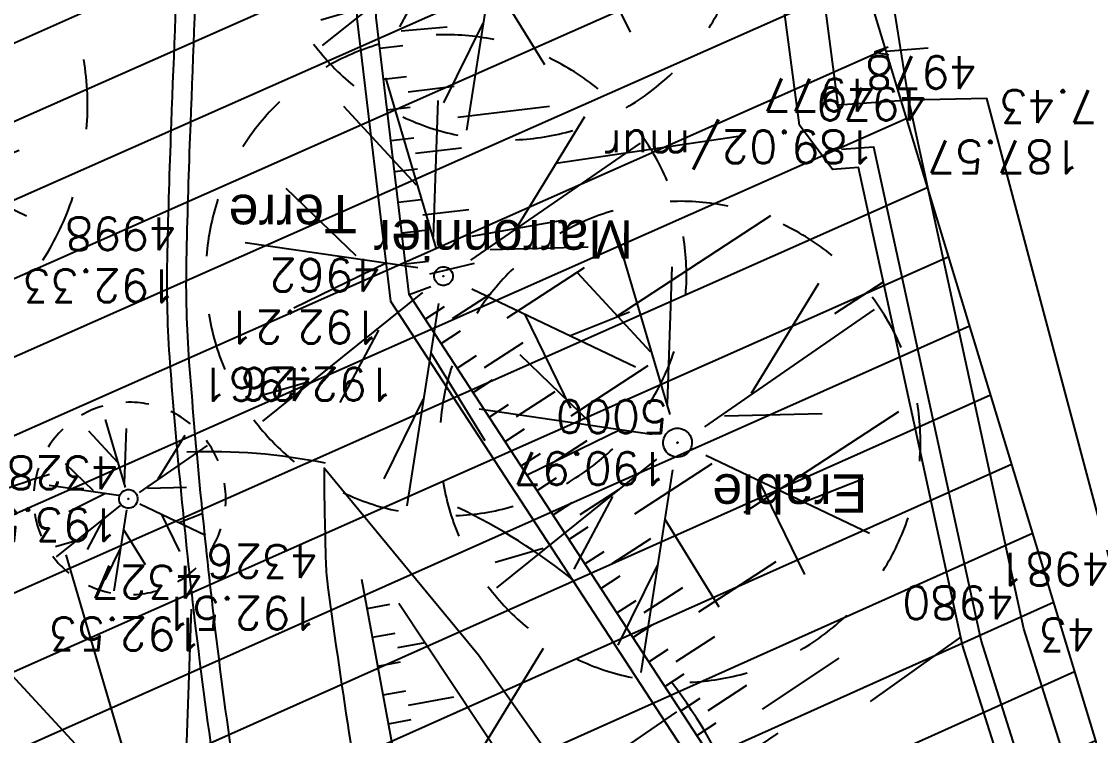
# Model space of a CAD drawing. Extents: x -594 to 29166, y -5797 to 14313.
# Drawn here: x 14527 to 15638, y 3205 to 3948 of the extents above; entities that cross this region are included whole.
import ezdxf
from ezdxf.enums import TextEntityAlignment as Align
from ezdxf.lldxf.tags import DXFTag

# ---------------------------------------------------------------- set-up
doc = ezdxf.new("R2010")
doc.units = 0
doc.linetypes.add('Style de ligne -15', pattern=[2.0832800000000002, 1.25, -0.41656, 0.1388600000000001, -0.2778600000000001])
doc.layers.get('0').update_dxf_attribs({"color": 252})
for name, color, linetype in [('A SITE', 252, 'Continuous'), ('DWG_280-140115-P - Général', 252, 'Continuous'), ('Fond topo - BAT_ANN', 252, 'Continuous'), ('Fond topo - CLO_MUR', 252, 'Continuous'), ('Fond topo - ESPACE_BOISE', 252, 'Continuous'), ('Fond topo - TAL', 252, 'Continuous'), ('Fond topo - TAL_HAC', 252, 'Continuous'), ('Fond topo - VEG', 252, 'Continuous'), ('Fond topo - VEG_TXT_ESSENCE', 252, 'Continuous'), ('Fond topo - VOI_TXT', 252, 'Continuous'), ('Fond topo - Z_500', 252, 'Continuous'), ('GAZ-GAZ N-1', 202, 'Continuous'), ('prlm-VRD', 252, 'Continuous'), ('SA - EBC', 252, 'Continuous'), ('SA - gazon', 252, 'Continuous')]:
    doc.layers.add(name, color=color, linetype=linetype)
for name, color, linetype, plot in [('Fond topo - N', 252, 'Continuous', False), ('Fond topo - NCACHE', 252, 'Continuous', False), ('Fond topo - ZCACHE', 252, 'Continuous', False)]:
    doc.layers.add(name, color=color, linetype=linetype, plot=plot)
doc.layers.add('Fond topo - P', color=252, linetype='Continuous', lineweight=50)
doc.layers.add('Fond topo - VOI', color=252, linetype='Continuous', lineweight=25)
doc.styles.add('2000_ARIAL', font='arial.ttf', dxfattribs={"height": 0.400000006})
doc.styles.add('SIMPLEX', font='simplex_.ttf', dxfattribs={"height": 1.25})
tags = doc.linetypes.add('L1', pattern=[1.0000000298023224, 0.6000000238418579, -0.4000000059604645]).pattern_tags.tags
tags[6:7] = [DXFTag(74, 4), DXFTag(75, 0), DXFTag(340, '0'), DXFTag(46, 0.0), DXFTag(50, 0.0), DXFTag(44, 0.0), DXFTag(45, 0.0)]
tags[4:5] = [DXFTag(74, 4), DXFTag(75, 0), DXFTag(340, '0'), DXFTag(46, 0.0), DXFTag(50, 0.0), DXFTag(44, 0.0), DXFTag(45, 0.0)]
tags = doc.linetypes.add('L16', pattern=[0.37500001490116125, 0.300000011920929, -0.07500000298023224]).pattern_tags.tags
tags[6:7] = [DXFTag(74, 4), DXFTag(75, 0), DXFTag(340, '0'), DXFTag(46, 0.0), DXFTag(50, 0.0), DXFTag(44, 0.0), DXFTag(45, 0.0)]
tags[4:5] = [DXFTag(74, 4), DXFTag(75, 0), DXFTag(340, '0'), DXFTag(46, 0.0), DXFTag(50, 0.0), DXFTag(44, 0.0), DXFTag(45, 0.0)]
tags = doc.linetypes.add('L8', pattern=[0.22500000894069674, 0.1500000059604645, -0.07500000298023224]).pattern_tags.tags
tags[6:7] = [DXFTag(74, 4), DXFTag(75, 0), DXFTag(340, '0'), DXFTag(46, 0.0), DXFTag(50, 0.0), DXFTag(44, 0.0), DXFTag(45, 0.0)]
tags[4:5] = [DXFTag(74, 4), DXFTag(75, 0), DXFTag(340, '0'), DXFTag(46, 0.0), DXFTag(50, 0.0), DXFTag(44, 0.0), DXFTag(45, 0.0)]
tags = doc.linetypes.add('STYLE_15', pattern=[0.8333119936287403, 0.5, -0.1666239947080612, 0.05554400011897087, -0.1111439988017082]).pattern_tags.tags
tags[10:11] = [DXFTag(74, 4), DXFTag(75, 0), DXFTag(340, '0'), DXFTag(46, 0.0), DXFTag(50, 0.0), DXFTag(44, 0.0), DXFTag(45, 0.0)]
tags[8:9] = [DXFTag(74, 4), DXFTag(75, 0), DXFTag(340, '0'), DXFTag(46, 0.0), DXFTag(50, 0.0), DXFTag(44, 0.0), DXFTag(45, 0.0)]
tags[6:7] = [DXFTag(74, 4), DXFTag(75, 0), DXFTag(340, '0'), DXFTag(46, 0.0), DXFTag(50, 0.0), DXFTag(44, 0.0), DXFTag(45, 0.0)]
tags[4:5] = [DXFTag(74, 4), DXFTag(75, 0), DXFTag(340, '0'), DXFTag(46, 0.0), DXFTag(50, 0.0), DXFTag(44, 0.0), DXFTag(45, 0.0)]

# ---------------------------------------------------------------- blocks, each defined once
blk = doc.blocks.new('A 90.ESC01')
at = {"ltscale": 2}
for p, q in [((1.338104, 0), (0, 0)), ((1.257547, 0.126415), (1.7, 0)), ((1.257547, -0.126415), (1.7, 0))]:
    blk.add_line(p, q, dxfattribs=at)
blk = doc.blocks.new('A 90.PTOPO')
at = {"layer": 'Fond topo - NCACHE', "style": 'SIMPLEX'}
blk.add_attdef('MAT', text='', height=0.34, dxfattribs=at).set_placement((0.09999999986030161, -0.09999999962747097), align=Align.TOP_LEFT)
at = {"layer": 'Fond topo - ZCACHE', "style": 'SIMPLEX'}
blk.add_attdef('ALT', (0.09999999986030161, 0.09999999962747097), '', height=0.34, dxfattribs=at)
blk = doc.blocks.new('A 90.VEG14')
at = {"ltscale": 2, "flags": 128}
for points in [[(0.5, 0, -1), (-0.5, 0, -1)], [(0.016, 0, -1), (-0.016, 0, -1)]]:
    blk.add_lwpolyline(points, format="xyb", close=True, dxfattribs=at)
blk = doc.blocks.new('A 90.VEG12')
at = {"ltscale": 2}
for p, q in [((0.01815258799999997, 0.057406781), (0.100441039, 0.47293725)), ((0.05749608, 0.253444298), (0.145517598, 0.414706841)), ((0.037902722, 0.15845596), (-0.06593155700000003, 0.344147082)), ((0.04981112299999996, 0.033821695), (0.391570728, 0.285894318)), ((-0.158788295, 0.086017079), (-0.245985314, 0.284587218)), ((0.143890955, 0.107467204), (0.230033352, 0.253971609)), ((0.2917471699999999, 0.208620217), (0.392372872, 0.233301274)), ((-0.05229389700000003, 0.02983962500000001), (-0.383643778, 0.204631851)), ((-0.25001839, 0.135126714), (-0.3755999820000001, 0.091127132)), ((0.122915307, -0.02992704099999999), (0.317230371, 0.05540147100000001)), ((0.057557527, -0.01766878999999999), (0.411943876, -0.08413611500000001)), ((-0.05265807700000003, -0.029192154), (-0.412380265, -0.256628677)), ((-0.09359106700000003, -0.049762263), (-0.2956446150000001, -0.04653133200000001)), ((0.184132294, -0.04763066399999999), (0.323120213, -0.192805613)), ((0.01825986499999999, -0.057372749), (0.107637982, -0.4128258760000001)), ((0.02259491799999996, -0.07955337300000001), (0.001649748999999978, -0.36183712)), ((-0.151821475, -0.09483882200000002), (-0.2999525240000001, -0.315936062)), ((0.05371548199999998, -0.188497704), (0.197263789, -0.356749422))]:
    blk.add_line(p, q, dxfattribs=at)
for start, end in [(90, 103.8461539085843), (62.30769199853572, 76.15384597947835), (117.6923078993823, 131.5384619204946), (34.61538499867542, 48.46153799321151), (145.3846149358338, 159.2307690506909), (6.923076979206323, 20.76923090842763), (173.0769230068974, 186.9230769931026), (339.2307689837768, 353.0769230207937), (200.7692310571047, 214.6153850641662), (311.5384620067885, 325.3846150013246), (228.4615380795054, 242.3076921006177), (283.8461540205217, 297.6923080014643), (256.1538460914157, 270)]:
    blk.add_arc((0, 0), 0.496982058, start, end, dxfattribs=at)
blk = doc.blocks.new('A$C380262B1')
at = {"layer": 'SA - EBC'}
h = blk.add_hatch(dxfattribs=at)
h.set_pattern_fill('_USER', color=256, scale=75, angle=-335.8284639255295, style=0, pattern_type=0)
h.set_pattern_definition([(24.17153607447054, (-355966725.0913794, -417896002.4038396), (-30.71023888770651, 68.42427367140989), [])])
h.paths.add_polyline_path([(9533.967289561406, -8391.022676602006), (7823.560263682157, -8197.032719478011), (7677.26634000428, -8624.200356937945), (6795.644808141515, -8561.406107898802), (5968.179506575689, -8295.55842038244), (5307.727831928059, -7899.99740216881, -0.3248648439675891), (5215.66356504336, -6186.960641667247, -0.2814891280233847), (6034.588919347152, -5793.906059488654), (6977.488194359466, -5966.359615046531, 0.1695292869953866), (8622.524935239926, -5863.042801246047, 0.3340686001642133), (8902.106720628217, -5382.998490706086, 0.09326601099187866), (8620.675744628534, -4484.154293872416, 0.153138720952933), (7983.041431754827, -3856.574170198292), (6774.001917056739, -3250.65084323287), (5737.27900213562, -2651.023222506046, -0.1642525569746835), (4858.435642998666, -1650.659172795713), (4817.150435736403, -1198.612694069743), (4848.756969021633, -647.3217743448913), (5422.659926814958, 1808.548009581864, 0.4390366150430304), (6435.564773995429, 2874.098786618561, -0.09336270403907257), (6508.739385334775, 3486.828686110675, 0.1042719612268155), (6540.439700800925, 3811.755312792957), (6460.564939025789, 4655.403570830822), (7373.38954936713, 4920.791836176068), (7554.008261486888, 4259.8578767851), (7298.873095074669, 4188.137014396489), (7509.021686343476, 3441.03382807225, -0.2009829630450486), (7456.712778378278, 3016.095944307745), (7105.68882166408, 2168.347155954689), (7082.51023539342, 1970.99042609334), (7207.488740049303, 1059.89730162546), (7767.198439734057, -779.9824859946966), (8823.304629139602, -984.4878826290369, 0.1214178809896852), (9894.772318005562, -3098.331943433732, 0.01018302281994621), (10254.53238859773, -3499.40192066133), (9617.819940159097, -3345.007801242173), (9300.242931814864, -4358.367580920458), (9996.567213023081, -4620.499769318849), (9784.691719617695, -7276.41688529402), (9646.94292745553, -8212.627615593374)])
at = {"layer": 'DWG_280-140115-P - Général', "linetype": 'STYLE_15', "ltscale": 10, "elevation": 1e-07, "flags": 128}
for points in [[(3021.57010990195, -8145.867266133428, -0.06895872050302425), (6235.28967932798, -3756.488723866642, -0.008807822459316559), (10257.93705312535, 602.650766633451, -0.04520462568320733), (14397.25473853759, 4625.921016000211)], [(3183.863145206124, -8029.472286626697, -0.06402224317722395), (6209.414131427184, -3981.190984882414, -0.008807822459316559), (10232.06150527112, 377.9485056176782, -0.04520462568320733), (14371.37919068336, 4401.218755077571)], [(3210.571503592655, -8360.037511121482, -0.06701638499415095), (6351.068271277472, -4105.283255595714, -0.008807822459459397), (10373.71564516798, 253.8562349975109, -0.04520462568242076), (14513.03333048709, 4277.126484271139)]]:
    blk.add_lwpolyline(points, format="xyb", dxfattribs=at)
at = {"layer": 'Fond topo - BAT_ANN', "ltscale": 2, "flags": 128}
for points in [[(7355.276801763102, 601.7497561872005), (7338.187616411597, 708.5874125361443), (7302.604595245793, 1044.367745611817), (7286.443743063137, 1383.412441052496), (7283.350201742724, 1490.362920612097)], [(7355.276801763102, 601.7497561872005), (7281.941560655832, 596.3548325933516), (7234.436190733686, 960.4176666587591)]]:
    blk.add_lwpolyline(points, dxfattribs=at)
at = {"layer": 'Fond topo - CLO_MUR', "ltscale": 2, "flags": 128}
for points in [[(8179.634325159714, -1224.668429698795), (7974.586934642866, -988.339670561254), (7843.366651562974, -804.9990330822766), (7598.466502083465, -338.1042920053005), (7475.026242481545, 52.12055137380958), (7355.27680166997, 601.749756000936), (7281.941560655832, 596.3548325933516)], [(8148.092080978677, -1258.505848608911), (7938.432367471978, -1016.861124802381), (7804.108437383547, -829.1840799152851), (7555.837510013953, -355.8630531653762), (7430.530667165294, 40.26251677423716), (7318.831074191257, 552.944313455373), (7285.316441161558, 550.478801690042)]]:
    blk.add_lwpolyline(points, dxfattribs=at)
at = {"layer": 'Fond topo - ESPACE_BOISE', "linetype": 'L1', "ltscale": 2, "flags": 128}
blk.add_lwpolyline([(9533.967289561406, -8391.022676602006), (7823.560263682157, -8197.032719478011), (7677.26634000428, -8624.200356937945), (6795.644808141515, -8561.406107898802), (5968.179506575689, -8295.55842038244), (5307.727831928059, -7899.99740216881, -0.3248648439675891), (5215.66356504336, -6186.960641667247, -0.2814891279475962), (6034.588919347152, -5793.906059488654), (6977.488194359466, -5966.359615046531, 0.1695292870025676), (8622.524935239926, -5863.042801246047, 0.3340686001642133), (8902.106720628217, -5382.998490706086, 0.09326601102169153), (8620.675744628534, -4484.154293872416, 0.153138720952933), (7983.041431754827, -3856.574170198292), (6774.001917056739, -3250.65084323287), (5737.27900213562, -2651.023222506046, -0.1642525569996709), (4858.435642998666, -1650.659172795713), (4817.150435736403, -1198.612694069743), (4848.756969021633, -647.3217743448913), (5422.659926814958, 1808.548009581864, 0.4390366150430304), (6435.564773995429, 2874.098786618561, -0.09336270405047195), (6508.739385334775, 3486.828686110675, 0.104271961321091), (6540.439700800925, 3811.755312792957), (6460.564939025789, 4655.403570830822), (7373.38954936713, 4920.791836176068), (7554.008261486888, 4259.8578767851), (7298.873095074669, 4188.137014396489), (7509.021686343476, 3441.03382807225, -0.2009829630843761), (7456.712778378278, 3016.095944307745), (7105.68882166408, 2168.347155954689), (7082.51023539342, 1970.99042609334), (7207.488740049303, 1059.89730162546), (7767.198439734057, -779.9824859946966), (8823.304629139602, -984.4878826290369, 0.121417881002313), (9894.772318005562, -3098.331943433732, 0.01018302282179253), (10254.53238859773, -3499.40192066133), (9617.819940159097, -3345.007801242173), (9300.242931814864, -4358.367580920458), (9996.567213023081, -4620.499769318849), (9784.691719617695, -7276.41688529402), (9646.94292745553, -8212.627615593374)], format="xyb", close=True, dxfattribs=at)
at = {"layer": 'Fond topo - TAL', "linetype": 'L8', "ltscale": 2, "flags": 128}
for points in [[(7843.576837424189, -2454.763318784535, 0.2025701717713174), (7818.711159052327, -2407.034266274422, -0.007879161599459306), (7640.990078588948, -2235.129312518984, -0.01612499363821745), (7557.98194357194, -2146.742506511509, -0.005612050926987784), (7218.769571790472, -1752.536460012197, -0.02310981944406066), (7140.930297179148, -1650.804320536554, -0.02656853736084773), (7029.457357199863, -1470.521908998489, -0.03868213141289542), (6968.934015370905, -1336.197910271585, -0.007175392863421301), (6918.436704436317, -1189.56454358995, -0.004924543901637316), (6850.185837876052, -974.6195048093796, -0.003633774980151405), (6765.756383864209, -692.0433912426233, -0.005756497948632509), (6715.744366496801, -512.4281177297235, -0.02086462232268653), (6661.297923419625, -267.020758241415, -0.01528835115206335), (6611.542783258483, 71.27801030874252, -0.00998661920293276), (6586.955556971952, 328.0047471635044, -0.02421681069612429), (6584.030494419858, 435.9778702259064, -0.004068535753421325), (6587.800737796351, 563.8447332195938, -0.00117186381131355), (6605.500722117722, 1006.575481779873, -0.001529534022618814), (6626.974113052711, 1479.64345049113, -0.006277708336209411), (6634.034058218822, 1595.284275058657, -0.0295487888980973), (6646.315631410107, 1687.354569882154, -0.007897956095757505), (6716.157549107447, 2019.119587913156, -0.009534636861174617), (6784.259685594589, 2294.602788612247, -0.02633710465156826), (6808.546934463084, 2369.371020235121)], [(6824.968495918438, 78.70972696691751), (7021.454949909821, -217.2260295599699), (7738.788907555863, -1134.489038214087), (7966.207383340225, -1385.030828416348), (8188.162421435118, -1610.515404865146, 0.171233238763422), (8361.171029834077, -1694.966671336442, -0.137285581872792), (8464.900098880753, -1737.338212691247), (8653.748317202553, -1977.532647550106), (8757.066611899063, -2047.598836384714)]]:
    blk.add_lwpolyline(points, format="xyb", dxfattribs=at)
blk.add_lwpolyline([(8044.798758486286, -1169.972536712885), (7922.712990269065, -1029.26175724715), (7787.039648601785, -839.6993177011609), (7537.303165672347, -363.5842533782125), (7411.184764839709, 35.10684929788113), (7302.985105710104, 531.7245557904243), (7275.828537298366, 529.7267768532038), (7241.671736957505, 575.6310349330306), (7194.35051032342, 931.4365729689598)], dxfattribs=at)
at = {"layer": 'Fond topo - TAL', "ltscale": 2, "flags": 128}
blk.add_lwpolyline([(8054.396082134917, -1192.069632653147), (7863.153113937005, -1027.313811890781), (7168.004351155832, -109.7519069910049), (6835.614474629983, 399.5711097493768), (6801.298017101362, 687.5617256388068), (6803.470762539655, 893.0080918595195)], dxfattribs=at)
blk.add_lwpolyline([(8696.70307035558, -2579.708044789732, -0.3425138750578529), (8150.471424357966, -2505.880220793188), (7835.208676150069, -2174.599758349359), (7410.980857489631, -1660.51135584712), (7219.618447357789, -1387.792038172483), (7090.576260630041, -1130.376935936511), (6971.801466261968, -757.5860807672143), (6852.857841458172, -256.5357037819922), (6786.252327915281, 103.1283412128687)], format="xyb", dxfattribs=at)
at = {"layer": 'Fond topo - TAL_HAC', "ltscale": 2}
for p, q in [((6827.102692006156, 673.6299285665154), (6874.924035882577, 677.7674492448568)), ((6805.110956868157, 655.562768317759), (6828.942365804687, 658.4024772047997)), ((6808.923896541819, 623.5638108104467), (6832.755305524915, 626.4035197906196)), ((6834.661775408313, 610.404041223228), (6882.324593281373, 616.083459276706)), ((6812.736836215481, 591.5648535825312), (6836.568245152012, 594.4045623764396)), ((6886.137533048168, 584.0845018625259), (6981.463168887421, 595.4433377832174)), ((6816.549775982276, 559.5658961683512), (6840.381184965372, 562.4056053347886)), ((6988.283773185685, 536.1988326534629), (7178.203902347013, 564.3829509615898)), ((6842.287654755637, 546.4061264880002), (6889.95047272183, 552.0855445414782)), ((6820.362715702504, 527.5669388473034), (6844.1941246856, 530.4066479206085)), ((6824.175655422732, 495.5679816193879), (6848.007064359263, 498.4076905064285)), ((6849.913534289226, 482.4082118459046), (6897.576352115721, 488.0876297131181)), ((7051.092624058947, 376.7895718105137), (7211.881683534011, 481.7223039455712)), ((6900.58823605068, 460.140672698617), (6995.104377483949, 476.9543277099729)), ((6827.988595142961, 463.5690242983401), (6851.820004126057, 466.408733278513)), ((6831.801534863189, 431.57006688416), (6855.632943799719, 434.4097757712007)), ((6856.902735307813, 421.0872186347842), (6903.600119799376, 432.1937153115869)), ((6937.459106510505, 375.2555072307587), (7017.853636294603, 427.7218732051551)), ((7278.359658876434, 379.8577008768916), (7328.888323390856, 412.8332703374326)), ((6835.614474629983, 399.5711097493768), (6858.172526676208, 407.764661218971)), ((6880.642347829416, 374.4884749874473), (6920.83961260505, 400.7216580212116)), ((6852.233968349174, 374.104958679527), (6872.332600830123, 387.2215501964092)), ((6868.853462254629, 348.6388079822063), (6888.952094735578, 361.7553994990885)), ((6913.881335454062, 323.5561732202768), (6954.078600322828, 349.7893560677767)), ((6885.472956066951, 323.1726572848856), (6905.5715885479, 336.2892488017678)), ((7003.937081852928, 273.3909040689468), (7084.331611683592, 325.8572701364756)), ((6902.092449832708, 297.7065062150359), (6922.191082360223, 310.8230979181826)), ((6947.120323078707, 272.6238714531064), (6987.317588133737, 298.857054580003)), ((6918.711943784729, 272.2403556108475), (6938.810576219112, 285.3569470345974)), ((7184.048574604094, 173.0603652074933), (7344.837634172291, 277.9930976219475)), ((6935.331437550485, 246.77420463413), (6955.430070031434, 259.8907962441444)), ((6980.359310703352, 221.6915699653327), (7020.556575572118, 247.9247530922294)), ((6951.950931409374, 221.308053843677), (6972.049563843757, 234.4246454536915)), ((7070.415057148784, 171.526300534606), (7150.809587026015, 223.9926667883992)), ((6968.570425314829, 195.8419030532241), (6988.669057749212, 208.9584945701063)), ((7013.598298514262, 170.7592683844268), (7053.795563336462, 196.9924515113235)), ((6985.189919034019, 170.3757520765066), (7005.288551561534, 183.4923438727856)), ((7001.809412892908, 144.9096012860537), (7021.908045327291, 158.0261928029358)), ((7046.837286185473, 119.8269668035209), (7087.034551054239, 146.060149744153)), ((7018.428906798363, 119.4434504956007), (7038.527539232746, 132.5600421056151)), ((7136.893032537773, 69.66169737279415), (7217.287562275305, 122.1280636265874)), ((7035.048400564119, 93.97729979828), (7055.147033045068, 107.0938913151622)), ((7080.076273716986, 68.89466475695372), (7120.273538725451, 95.1278479769826)), ((7051.667894423008, 68.51114891469479), (7071.766526857391, 81.62774024531245)), ((6791.802787361667, 73.1563376262784), (6815.401543071494, 77.5265472009778)), ((7068.287388188764, 43.04499793797731), (7088.386020669714, 56.16158973425627)), ((6797.353246854618, 43.1843338534236), (6820.952002471313, 47.554543428123)), ((6823.727232264355, 32.56854144856334), (6852.113652275875, 37.82536955550313)), ((7113.31526148133, 17.96236354857683), (7153.512526256964, 44.19554658234119)), ((7315.2993820142, -23.58821649104357), (7409.407351491973, 43.26486866921186)), ((7084.906882094219, 17.57884733378887), (7105.005514482036, 30.6954387575388)), ((6802.903706254438, 13.21233008056879), (6826.502461871132, 17.58253956213593)), ((7203.01985736005, -31.67833797633648), (7282.9512945842, 21.49087619036436)), ((7101.52637581341, -7.8873036429286), (7121.625008294359, 5.229287967085838)), ((7146.554249152541, -32.96993831172585), (7186.751513881609, -6.736755184829235)), ((6808.454165747389, -16.75967369228601), (6832.052921364084, -12.38946430385113)), ((6834.828151157126, -27.37546591088176), (6882.025662483647, -18.63504676148295)), ((7118.145869672298, -33.35345461964607), (7138.244502199814, -20.23686282336712)), ((6814.004625240341, -46.73167746514082), (6837.603380763903, -42.36146807670593)), ((7134.765363624319, -58.81960522383451), (7154.863996012136, -45.70301380008459)), ((7179.557100357488, -83.55390820652246), (7219.288200605661, -56.61992086097598))]:
    blk.add_line(p, q, dxfattribs=at)
at = {"layer": 'Fond topo - VOI', "linetype": 'L16', "ltscale": 2, "flags": 128}
for points in [[(5392.407969431952, 1111.904269549996, 0.01722442130375293), (5396.107164770365, 882.525622472167, 0.04305158241120926), (5408.627218520269, 791.4557883515954, 0.001177569187763674), (5484.062571497634, 461.9041703641415, 0.002427729493112618), (5521.804238390177, 302.3227220401168, 0.001967020956825959), (5636.875169211999, -165.8167663961649, 0.009053493585175633), (5664.113873941824, -266.960016451776, 0.02150890483590385), (5693.746245000511, -355.1410974003375, 0.003755857879048691), (5888.642630679533, -850.696587562561, 0.006031040761159129), (6008.609275799245, -1139.030693657696, 0.008024603406108846), (6104.830426676199, -1353.119766991585, 0.04845863152505209), (6216.053937375546, -1540.669515356421, 0.03430654925623074), (6414.407409727573, -1775.824036449194, 0.02760387630777388), (6638.150424184278, -1982.723907381296, 0.04574181495738096), (6790.166542027146, -2086.655191704631, 0.003041655411540011), (6905.363101279363, -2149.915267992765, 0.0008412879643141841), (7323.613393446431, -2375.387286581099, 0.002454288050361413), (7422.52728305757, -2427.871722541749, 0.001190149676915431), (7627.286710543558, -2534.613265283406, 0.2729859319538775), (7818.640415603295, -2537.865278497338, 0.5229621065076793), (7831.962817022577, -2392.043141648173, -0.00786055030879591), (7655.119823943824, -2220.974797196686, -0.01612499385767952), (7572.994566615671, -2133.528076577932, -0.005612051181520921), (7234.075024491176, -1739.662334322929, -0.02310981858493283), (7157.358596613631, -1639.397700689733, -0.02656853706870258), (7047.00267999433, -1460.921823047101, -0.03868213082134395), (6987.748695677146, -1329.415004514158, -0.007175393436975411), (6937.438285909593, -1183.32435907796, -0.004924544095459816), (6869.306644191965, -968.754799850285, -0.003633774744343019), (6784.960411116481, -686.4572174847126, -0.005756498423518589), (6735.071917390451, -507.2855721227825, -0.02086462172059421), (6680.986850569025, -263.5070498101413, -0.01528835093536459), (6631.409636558965, 73.58195064589381, -0.009986619233383176), (6606.898569175974, 329.5134760439396, -0.02421681082814337), (6604.025940550491, 435.5511002242565, -0.004068535890819898), (6607.786591118202, 563.0926269106567, -0.001171863945288602), (6625.482830638066, 1005.729702953249, -0.00152953393264567), (6646.950672985986, 1478.675435110927, -0.006277708744472327), (6653.980015730485, 1593.814995978028, -0.02954878833963652), (6665.949301002547, 1683.544186316431, -0.007897955815137008), (6735.661067813635, 2014.690958615392, -0.009534637172886556), (6803.580167004839, 2289.433746226132, -0.03049426633253396), (6831.640211259946, 2373.435025289655, -0.01959706265007154), (6864.077265607193, 2445.57635160163, -0.007385007286054106), (6960.320823127404, 2632.030238676816, -0.00703834365838784), (7075.096242548898, 2839.478127937764, -0.02475780953821647), (7111.427237140015, 2896.292627044022, -0.03116737178628414), (7157.645668694749, 2953.358696680516, 0.01624541013141497), (7249.477941682562, 3060.073339007795, 0.01140558707328078), (7334.763849945739, 3171.03962264955, 0.007490832612850338), (7458.135183434933, 3344.7704016231, 0.04894958720658051), (7477.731918497011, 3380.245566368103, 0.0172000170103988), (7519.617923954502, 3487.450566142797)], [(7936.645156191662, -1313.032311946154), (7761.014300351962, -1111.197102814913), (7054.519263608381, -183.4318746812642), (6907.6444120612, 24.50983170419931), (6746.993178455159, 219.0516931936145, 0.006613177661415453), (6748.904555244371, 120.7186687737703, 0.0253330758707247), (6751.042485469952, 95.11782731860876, 0.0108239182364817), (6801.447530696169, -226.1633293703198, 0.0154671533395052), (6848.49398159422, -448.8586576655507, 0.008576348943051731), (6920.1050396543, -722.136964276433, 0.01028033573557607), (6988.401798764244, -947.7115264162421, 0.01106412546931602), (7046.055589104071, -1112.433058861643, 0.01276571990151378), (7102.771272743121, -1252.661290578544, 0.02852594718343021), (7182.738727657124, -1411.302015185356, 0.02727313298894189), (7284.326502075419, -1566.875136364251, 0.02090956724912697), (7382.930281711742, -1690.109775215387, -0.007088603211397751), (7683.603588538244, -2045.307161472738, -0.01193470594219347), (7849.056737823412, -2256.560554355383, -0.00729741006515078), (8106.142006115988, -2612.177466321737), (8410.685556428507, -3177.637089602649), (8498.25493232347, -3353.784748818725), (8695.358807547018, -3823.624645918608), (8673.967560986057, -4325.454038009048)]]:
    blk.add_lwpolyline(points, format="xyb", dxfattribs=at)
blk.add_lwpolyline([(6783.471880899742, 893.2195947505534), (6781.285456055775, 686.479757912457), (6816.308562457561, 392.5588028505445), (7151.638988312334, -121.2700352072716), (7848.492322862148, -1041.081890836358), (8041.342235775664, -1207.222094759345)], dxfattribs=at)
at = {"layer": 'Fond topo - VOI', "linetype": 'L8', "ltscale": 2, "flags": 128}
blk.add_lwpolyline([(8241.600899538025, -1174.822141043842), (8268.107875902206, -1152.851050905883), (8199.535020301118, -1070.121470838785), (7936.320384824648, -752.5667192414403), (7729.302531806752, -389.0187353827059), (7574.213410867378, 87.03310303390026), (7436.46509652026, 603.444691747427), (7355.276801763102, 601.749756000936)], dxfattribs=at)
at = {"layer": 'SA - gazon'}
blk.add_lwpolyline([(7598.466502083465, -338.1042920053005), (7475.026242481545, 52.12055137380958), (7355.276802089065, 601.7497543245554), (7338.187616411597, 708.5874125361443), (7308.756795991212, 986.3123035058379), (7299.748120876029, 1104.294813796878), (7283.350201742724, 1490.362921915948), (7299.597132531926, 1809.34246275574), (7329.151906305924, 2118.955877237022), (8039.461389603093, 2173.890992067754), (8107.145629031584, 1296.537103131413), (8115.751104848459, 1181.248857174069), (7766.684923646972, 1155.676835775375), (7802.597375353798, 656.9682076573372), (8152.960371645167, 681.7013559862971), (8159.079664573073, 599.5476962998509), (8154.588381620124, 599.2131588980556), (8158.815321838483, 544.5589415729046), (8163.151496183127, 544.8819255456328)], dxfattribs=at)
at = {"layer": 'Fond topo - BAT_ANN', "ltscale": 2, "xscale": 33, "yscale": 33, "zscale": 100, "rotation": 184.7902406202622}
blk.add_blockref('A 90.ESC01', (7375.584382470697, 656.1453140340745), dxfattribs=at)
at = {"layer": 'Fond topo - P', "ltscale": 2}
ref = blk.add_blockref('A 90.PTOPO', (7436.46509652026, 603.444691747427), dxfattribs=dict(at, xscale=100, yscale=100, zscale=100, rotation=179.9607580165254))
ref.add_attrib('MAT', '4978', dxfattribs={"layer": 'Fond topo - N', "color": 0, "ltscale": 2, "height": 34, "rotation": 179.9607579854925, "style": 'SIMPLEX'}).set_placement((7426.471947925165, 613.4515385143459), align=Align.TOP_LEFT)
ref.add_attrib('ALT', '187.43', (7610.215718485415, 612.0796820148826), dxfattribs={"layer": 'Fond topo - Z_500', "color": 0, "ltscale": 2, "height": 34, "rotation": 179.9607579854925, "style": 'SIMPLEX'})
ref = blk.add_blockref('A 90.PTOPO', (7330.538128409535, 579.9536233767867), dxfattribs=dict(at, xscale=100, yscale=100, zscale=100, rotation=179.9607580165254))
ref.add_attrib('MAT', '4977', dxfattribs={"layer": 'Fond topo - N', "color": 0, "ltscale": 2, "height": 34, "rotation": 179.9607579854925, "style": 'SIMPLEX'}).set_placement((7320.544979861006, 589.9604700505733), align=Align.TOP_LEFT)
ref.add_attrib('ALT', '189.02/mur', (7320.531281689182, 569.960474781692), dxfattribs={"layer": 'Fond topo - Z_500', "color": 0, "ltscale": 2, "height": 34, "rotation": 179.9607579854925, "style": 'SIMPLEX'})
ref = blk.add_blockref('A 90.PTOPO', (7384.726289380342, 570.6022463738918), dxfattribs=dict(at, xscale=100, yscale=100, zscale=100, rotation=179.9607580165254))
ref.add_attrib('MAT', '4979', dxfattribs={"layer": 'Fond topo - N', "color": 0, "ltscale": 2, "height": 34, "rotation": 179.9607579854925, "style": 'SIMPLEX'}).set_placement((7374.733140738681, 580.6090930476785), align=Align.TOP_LEFT)
ref.add_attrib('ALT', '187.57', (7534.850168367848, 559.6273332834244), dxfattribs={"layer": 'Fond topo - Z_500', "color": 0, "ltscale": 2, "height": 34, "rotation": 179.9607579854925, "style": 'SIMPLEX'})
ref = blk.add_blockref('A 90.PTOPO', (6604.025940550491, 435.5511002242565), dxfattribs=dict(at, xscale=100, yscale=100, zscale=100, rotation=179.9607580165254))
ref.add_attrib('MAT', '4998', dxfattribs={"layer": 'Fond topo - N', "color": 0, "ltscale": 2, "height": 34, "rotation": 179.9607579854925, "style": 'SIMPLEX'}).set_placement((6594.032791955397, 445.5579468980432), align=Align.TOP_LEFT)
ref.add_attrib('ALT', '192.33', (6594.019093876705, 425.5579516291618), dxfattribs={"layer": 'Fond topo - Z_500', "color": 0, "ltscale": 2, "height": 34, "rotation": 179.9607579854925, "style": 'SIMPLEX'})
ref = blk.add_blockref('A 90.PTOPO', (6816.308562457561, 392.5588028505445), dxfattribs=dict(at, xscale=100, yscale=100, zscale=100, rotation=179.9607580165254))
ref.add_attrib('MAT', '4962', dxfattribs={"layer": 'Fond topo - N', "color": 0, "ltscale": 2, "height": 34, "rotation": 179.9607579854925, "style": 'SIMPLEX'}).set_placement((6806.315413815901, 402.5656493380666), align=Align.TOP_LEFT)
ref.add_attrib('ALT', '192.21', (6806.301715737209, 382.5656541623175), dxfattribs={"layer": 'Fond topo - Z_500', "color": 0, "ltscale": 2, "height": 34, "rotation": 179.9607579854925, "style": 'SIMPLEX'})
ref = blk.add_blockref('A 90.PTOPO', (6745.029741385952, 279.1450206190348), dxfattribs=dict(at, xscale=100, yscale=100, zscale=100, rotation=179.9607580165254))
ref.add_attrib('MAT', '4961', dxfattribs={"layer": 'Fond topo - N', "color": 0, "ltscale": 2, "height": 34, "rotation": 179.9607579854925, "style": 'SIMPLEX'}).set_placement((6735.036592697725, 289.1518671065569), align=Align.TOP_LEFT)
ref.add_attrib('ALT', '192.26', (6820.680271834135, 323.266408033669), dxfattribs={"layer": 'Fond topo - Z_500', "color": 0, "ltscale": 2, "height": 34, "rotation": 179.9607579854925, "style": 'SIMPLEX'})
ref = blk.add_blockref('A 90.PTOPO', (7114.696957636625, 245.5479604192078), dxfattribs=dict(at, xscale=100, yscale=100, zscale=100, rotation=179.9607580165254))
ref.add_attrib('MAT', '5000', dxfattribs={"layer": 'Fond topo - N', "color": 0, "ltscale": 2, "height": 34, "rotation": 179.9607579854925, "style": 'SIMPLEX'}).set_placement((7104.703809088096, 255.5548070929945), align=Align.TOP_LEFT)
ref.add_attrib('ALT', '190.97', (7104.690110916272, 235.5548119172454), dxfattribs={"layer": 'Fond topo - Z_500', "color": 0, "ltscale": 2, "height": 34, "rotation": 179.9607579854925, "style": 'SIMPLEX'})
ref = blk.add_blockref('A 90.PTOPO', (6543.735020840541, 187.1875531971455), dxfattribs=dict(at, xscale=100, yscale=100, zscale=100, rotation=179.9607580165254))
ref.add_attrib('MAT', '4328', dxfattribs={"layer": 'Fond topo - N', "color": 0, "ltscale": 2, "height": 34, "rotation": 179.9607579854925, "style": 'SIMPLEX'}).set_placement((6533.741872292012, 197.1943999640644), align=Align.TOP_LEFT)
ref.add_attrib('ALT', '193.54', (6533.728174166754, 177.194404695183), dxfattribs={"layer": 'Fond topo - Z_500', "color": 0, "ltscale": 2, "height": 34, "rotation": 179.9607579854925, "style": 'SIMPLEX'})
ref = blk.add_blockref('A 90.PTOPO', (6751.042485469952, 95.11782731860876), dxfattribs=dict(at, xscale=100, yscale=100, zscale=100, rotation=179.9607580165254))
ref.add_attrib('MAT', '4326', dxfattribs={"layer": 'Fond topo - N', "color": 0, "ltscale": 2, "height": 34, "rotation": 179.9607579854925, "style": 'SIMPLEX'}).set_placement((6741.049336874858, 105.1246739923954), align=Align.TOP_LEFT)
ref.add_attrib('ALT', '192.51', (6741.035638796166, 85.12467872351408), dxfattribs={"layer": 'Fond topo - Z_500', "color": 0, "ltscale": 2, "height": 34, "rotation": 179.9607579854925, "style": 'SIMPLEX'})
ref = blk.add_blockref('A 90.PTOPO', (7574.213410867378, 87.03310303390026), dxfattribs=dict(at, xscale=100, yscale=100, zscale=100, rotation=179.9607580165254))
ref.add_attrib('MAT', '4981', dxfattribs={"layer": 'Fond topo - N', "color": 0, "ltscale": 2, "height": 34, "rotation": 179.9607579854925, "style": 'SIMPLEX'}).set_placement((7564.220262179151, 97.03994952142239), align=Align.TOP_LEFT)
ref.add_attrib('ALT', '187.35', (7739.053574809805, 125.4759323783219), dxfattribs={"layer": 'Fond topo - Z_500', "color": 0, "ltscale": 2, "height": 34, "rotation": 179.9607579854925, "style": 'SIMPLEX'})
ref = blk.add_blockref('A 90.PTOPO', (6631.409636558965, 73.58195064589381), dxfattribs=dict(at, xscale=100, yscale=100, zscale=100, rotation=179.9607580165254))
ref.add_attrib('MAT', '4327', dxfattribs={"layer": 'Fond topo - N', "color": 0, "ltscale": 2, "height": 34, "rotation": 179.9607579854925, "style": 'SIMPLEX'}).set_placement((6621.416487870738, 83.58879704028368), align=Align.TOP_LEFT)
ref.add_attrib('ALT', '192.53', (6621.402789792046, 63.58880195766687), dxfattribs={"layer": 'Fond topo - Z_500', "color": 0, "ltscale": 2, "height": 34, "rotation": 179.9607579854925, "style": 'SIMPLEX'})
ref = blk.add_blockref('A 90.PTOPO', (7475.026242481545, 52.12055137380958), dxfattribs=dict(at, xscale=100, yscale=100, zscale=100, rotation=179.9607580165254))
ref.add_attrib('MAT', '4980', dxfattribs={"layer": 'Fond topo - N', "color": 0, "ltscale": 2, "height": 34, "rotation": 179.9607579854925, "style": 'SIMPLEX'}).set_placement((7465.03309388645, 62.12739804759622), align=Align.TOP_LEFT)
ref.add_attrib('ALT', '187.43', (7651.179645722732, 62.70115161314607), dxfattribs={"layer": 'Fond topo - Z_500', "color": 0, "ltscale": 2, "height": 34, "rotation": 179.9607579854925, "style": 'SIMPLEX'})
at = {"layer": 'Fond topo - VEG', "ltscale": 2, "zscale": 100}
for name, p, xscale, yscale, rotation in [('A 90.VEG12', (6936.065782234073, 810.2990954183042), 503.1999999999999, 503.1999999999999, 182.3278434684567), ('A 90.VEG12', (6200.953891361132, 595.5889400094748), 603.8399999999998, 603.8399999999998, 182.3278434684567), ('A 90.VEG12', (6873.948678886518, 419.572436530143), 503.1999999999999, 503.1999999999999, 182.3278434684567), ('A 90.VEG12', (7117.361422860995, 246.400189306587), 503.1999999999999, 503.1999999999999, 182.3278434684567), ('A 90.VEG14', (6871.284213522449, 418.7202074564993), 19.38, 19.38, 197.7368755850334), ('A 90.VEG12', (6544.800806976855, 187.5284448266029), 201.2799999999999, 201.2799999999999, 182.3278434684567), ('A 90.VEG12', (6628.795249946415, -364.0289305709302), 1207.68, 1207.68, 182.3278434684567), ('A 90.VEG14', (7114.696957636625, 245.5479604192078), 29.99999999999999, 29.99999999999999, 197.7368755850334), ('A 90.VEG14', (6543.439680384472, 187.0930885896087), 19.38, 19.38, 197.7368755850334)]:
    blk.add_blockref(name, p, dxfattribs=dict(at, xscale=xscale, yscale=yscale, rotation=rotation))
at = {"layer": 'Fond topo - VEG_TXT_ESSENCE', "style": '2000_ARIAL'}
for s, p in [('Marronnier', (7068.43532868661, 476.8568293191493)), ('Erable', (7312.341633951291, 212.6028062775731))]:
    blk.add_text(s, height=40, rotation=179.9607579921626, dxfattribs=at).set_placement(p)
at = {"layer": 'Fond topo - VOI_TXT', "style": '2000_ARIAL'}
blk.add_text('Terre', height=40, rotation=179.9607579921626, dxfattribs=at).set_placement((6781.163093773648, 503.2084720209241))

msp = doc.modelspace()

# ---------------------------------------------------------------- linework, layer by layer
at = {"layer": 'A SITE', "linetype": 'Style de ligne -15', "lineweight": 50, "ltscale": 25.4}
msp.add_open_spline([(4176.460323989, 5442.268083721201), (4369.671814654253, 5480.305082514233), (4562.883305319505, 5518.342081307264), (4903.035870079556, 5519.770962749722), (5243.188434839607, 5521.199844192178), (5979.862232432676, 5524.644192387673), (6716.536030025745, 5528.088540583168), (7278.196035443951, 5527.680984529125), (7839.856040862154, 5527.273428475082), (8021.33605249903, 5527.04436151977), (8202.816064135908, 5526.815294564457), (8808.175518535207, 5525.355672830381), (9413.534972934507, 5523.896051096305), (10716.35055125782, 5525.292875773189), (12019.16612958114, 5526.689700450073), (12242.59736941556, 5526.219074095052), (12466.02860924998, 5525.748447740031), (12816.58825669966, 5520.962446153984), (13167.14790414932, 5516.176444567938), (13202.67334411069, 5616.323253230989), (13238.19878407206, 5716.470061894041), (13267.88797985007, 5802.201202280354), (13297.57717562809, 5887.932342666667), (13327.26637146807, 5973.663483182873), (13356.95556730804, 6059.39462369908), (13408.40586833479, 6207.963585019167), (13459.85616936153, 6356.532546339254), (13477.00626972637, 6406.055533505653), (13494.1563700912, 6455.578520672052), (13528.56424594086, 6560.211756405557), (13562.97212179051, 6664.844992139062), (13573.34426940263, 6696.386357049848), (13583.71641701474, 6727.927721960633), (13599.14459516289, 6774.844311820367), (13614.57277331104, 6821.7609016801), (13678.89845151418, 7117.445058481407), (13743.22412971732, 7413.129215282714), (13957.44417426001, 7453.649993311512), (14171.6642188027, 7494.17077134031), (14164.33110006091, 7534.454284825461), (14156.99798131911, 7574.737798310613), (14190.69856097776, 7584.1885789299), (14224.3991406364, 7593.639359549188), (14227.54598275065, 7586.876309721521), (14230.6928248649, 7580.113259893854), (14293.31613396937, 7599.075882379029), (14355.93944307384, 7618.038504864206), (14360.33627129155, 7603.518153668139), (14364.73309950925, 7588.997802472074), (14537.19463817218, 7591.452871283189), (14709.72105367121, 7640.318572682433), (14664.80085229129, 7789.364483691123), (14619.88065091136, 7938.410394699813), (15047.10136485209, 8062.384212492531), (15474.32207879282, 8186.35803028525), (15686.72011032906, 8247.99634733282), (15899.1181418653, 8309.634664380394), (15904.18095425764, 8311.16615035549), (15909.24376664999, 8312.697636330588), (15908.24632720474, 8315.994988719141), (15907.24888775948, 8319.292341107695), (17672.66370066847, 8849.18489157519), (19438.07851357746, 9379.077442042686), (19648.94625719312, 9442.84166650947), (19859.81400080878, 9506.605890976254), (20255.34999765514, 9309.740046358256), (20650.88599450151, 9112.87420174026), (20960.83037043088, 8222.925854629979), (21270.77474636025, 7332.977507519699), (21180.20482578994, 7304.155253916865), (21089.63490521962, 7275.333000314032), (21163.08192130905, 7017.583632131451), (21236.52893739848, 6759.834263948869), (21251.59096196499, 6763.900398713808), (21266.65298653151, 6767.966533478745), (21275.66331628615, 6734.589920389879), (21284.67364604079, 6701.213307301014), (21269.90174220742, 6697.225493309333), (21255.12983837404, 6693.237679317652), (21270.02909754186, 6638.046934804524), (21284.92835670968, 6582.856190291396), (21291.18791271421, 6584.546016145794), (21297.44746871873, 6586.235842000193), (21305.99505503359, 6495.045994312171), (21402.88127022713, 6506.77370062368), (21487.34614140726, 6527.117243858374), (21571.8110125874, 6547.460787093069), (21569.54090915693, 6559.077459708715), (21567.27080572647, 6570.694132324361), (21604.9826147757, 6578.638180696444), (21642.69442382495, 6586.582229068526), (21649.99092684802, 6549.24424479024), (21657.28742987109, 6511.906260511954), (21652.49321263043, 6510.896351562153), (21647.69899538977, 6509.88644261235), (21807.59759874861, 5746.171790918018), (21967.49620210746, 4982.457139223686), (21977.29087856582, 4938.619647976331), (21987.08555502418, 4894.782156728977), (22015.77968985148, 4743.897667099305), (22044.47382467878, 4593.013177469635), (22063.49845796792, 4473.15386370534), (22082.52309125707, 4353.294549941044), (22101.17758034708, 4237.725041504161), (22119.8320694371, 4122.155533067276), (22124.34521501322, 4087.383801149612), (22128.85836058934, 4052.612069231947), (22138.67043277023, 3933.294823616047), (22148.48250495112, 3813.977578000148), (22152.89930715496, 3687.239417307076), (22157.31610935879, 3560.501256614004), (22156.076484195, 3368.858372212821), (22154.83685903121, 3177.215487811639), (22152.19921093334, 3078.786779554529), (22149.56156283546, 2980.358071297419), (22145.45597761818, 2863.604543402881), (22141.35039240089, 2746.851015508344), (22132.84957172425, 2586.184714510545), (22124.3487510476, 2425.518413512747), (22087.73229281092, 1950.645502867765), (22051.11583457425, 1475.772592222784), (21993.93267188069, 847.2728484507301), (21936.74950918714, 218.7731046786765), (21915.72911809816, 183.1543716948916), (21894.70872700917, 147.5356387111067), (21213.22959377029, 141.5663173796755), (20531.75046053142, 135.5969960482442), (20529.70391122794, 160.0584829811443), (20527.65736192447, 184.5199699140445), (20322.85211202239, 176.690893984845), (20118.04686212031, 168.8618180556456), (19882.16605612223, 159.8448189737624), (19646.28525012414, 150.8278198918793), (19256.88795437214, 145.1817412266304), (18867.49065862014, 139.5356625613815), (18773.40076004949, -158.0539794890239), (18679.31086147885, -455.6436215394293), (18604.52972435834, -1398.2892427307), (18529.74858723784, -2340.934863921971), (18635.05281645298, -2777.584667182492), (18740.3570456681, -3214.234470443014), (18588.75649128179, -3295.852804806581), (18437.15593689547, -3377.471139170148), (18384.51067286626, -3407.386502780186), (18331.86540883705, -3437.301866390224), (18280.61346701965, -3484.555506740129), (18229.36152520225, -3531.809147090034), (18125.26721579346, -3688.348619902795), (18021.17290638468, -3844.888092715555), (17973.14358509049, -3961.195121001385), (17925.1142637963, -4077.502149287216), (17903.6595444782, -4188.267269896076), (17882.2048251601, -4299.032390504935), (17853.8311819437, -4428.724102620885), (17825.4575387273, -4558.415814736834), (17795.32097892486, -4816.051617467339), (17765.18441912243, -5073.687420197844), (17828.42555699479, -5320.211674328882), (17891.66669486716, -5566.73592845992), (16164.83861855822, -5333.520038808841), (14438.01054224929, -5100.304149157763), (14043.04613360993, -5030.62411782032), (13648.08172497056, -4960.944086482877), (13506.14388269963, -4936.078551666066), (13364.20604042869, -4911.213016849256), (13220.84792956359, -4883.357134984888), (13077.48981869849, -4855.501253120519), (12791.93663099906, -4799.706438058725), (12506.38344329963, -4743.911622996931), (12128.34885504419, -4679.679125337937), (11750.31426678875, -4615.446627678944), (11530.96657057306, -4571.296341279807), (11311.61887435737, -4527.14605488067), (10549.50275420606, -4375.436976027418), (9787.386634054754, -4223.727897174167), (9847.497623255429, -3981.593318758593), (9907.608612456102, -3739.45874034302), (9806.224612371345, -3461.390401503092), (9704.840612286585, -3183.322062663164), (9715.186505392605, -3083.78428544866), (9725.532398498623, -2984.246508234157), (9824.047302511954, -2441.958219058206), (9922.562206525283, -1899.669929882255), (9651.720328772337, -1701.166952330637), (9380.878451019391, -1502.663974779018), (9447.608481402609, -1104.824686992503), (9514.338511785827, -706.9853992059885), (9834.997575414756, -611.0330797781556), (10155.65663904368, -515.0807603503229), (10247.11430860766, 11.58272047775972), (10338.57197817164, 538.2462013058423), (10143.19891171326, 564.034399210519), (9947.825845254876, 589.8225971151958), (9948.480143309253, 594.7796016490087), (9949.134441363629, 599.7366061828216), (9614.749591614567, 638.6852105942904), (9280.364741865505, 677.6338150057593), (8737.858740855809, 744.5739853015723), (8195.352739846112, 811.5141555973853), (7103.907474774716, 948.2615167649813), (6012.462209703319, 1085.008877932577), (5516.206690876444, 1145.917004896744), (5019.951172049568, 1206.825131860911), (4567.056891918675, 1262.264872866837), (4114.162611787784, 1317.704613872763), (4102.179930818145, 1307.408669484968), (4090.197249848507, 1297.112725097174), (3869.943570597327, 1322.109522471705), (3649.689891346147, 1347.106319846236), (3455.220307945352, 1370.40469088167), (3260.750724544557, 1393.703061917104), (3258.524318804017, 1373.559348491966), (3256.297913063478, 1353.415635066829), (2884.9618248586, 1399.247563906887), (2513.625736653723, 1445.079492746946), (2816.188598448748, 2481.82475935111), (3118.751460243772, 3518.570025955275), (3122.582998515823, 3517.421165562354), (3126.414536787875, 3516.272305169434), (3182.802811835182, 3704.331784302535), (3239.191086882488, 3892.391263435636), (3244.935288008489, 3911.548615905299), (3250.679489134491, 3930.705968374963), (3342.692954312362, 4248.16559893286), (3434.706419490234, 4565.625229490758), (3504.836904109278, 4748.284544670305), (3574.967388728322, 4930.943859849853), (3700.502833669992, 5086.55402693077), (3826.038278611662, 5242.164194011688), (4001.249301300331, 5342.216138866444), (4176.460323989, 5442.268083721201)], degree=2, knots=[0, 0, 0, 1, 1, 2, 2, 3, 3, 4, 4, 5, 5, 6, 6, 7, 7, 8, 8, 9, 9, 10, 10, 11, 11, 12, 12, 13, 13, 14, 14, 15, 15, 16, 16, 17, 17, 18, 18, 19, 19, 20, 20, 21, 21, 22, 22, 23, 23, 24, 24, 25, 25, 26, 26, 27, 27, 28, 28, 29, 29, 30, 30, 31, 31, 32, 32, 33, 33, 34, 34, 35, 35, 36, 36, 37, 37, 38, 38, 39, 39, 40, 40, 41, 41, 42, 42, 43, 43, 44, 44, 45, 45, 46, 46, 47, 47, 48, 48, 49, 49, 50, 50, 51, 51, 52, 52, 53, 53, 54, 54, 55, 55, 56, 56, 57, 57, 58, 58, 59, 59, 60, 60, 61, 61, 62, 62, 63, 63, 64, 64, 65, 65, 66, 66, 67, 67, 68, 68, 69, 69, 70, 70, 71, 71, 72, 72, 73, 73, 74, 74, 75, 75, 76, 76, 77, 77, 78, 78, 79, 79, 80, 80, 81, 81, 82, 82, 83, 83, 84, 84, 85, 85, 86, 86, 87, 87, 88, 88, 89, 89, 90, 90, 91, 91, 92, 92, 93, 93, 94, 94, 95, 95, 96, 96, 97, 97, 98, 98, 99, 99, 100, 100, 101, 101, 102, 102, 103, 103, 104, 104, 105, 105, 106, 106, 107, 107, 108, 108, 109, 109, 110, 110, 111, 111, 112, 112, 113, 113, 114, 114, 115, 115, 115], dxfattribs=at)
at = {"layer": 'GAZ-GAZ N-1'}
msp.add_spline([(13599.37603938427, 3447.820343844501), (13585.93011074915, 3447.820343844501), (13574.25502541672, 3447.820343844501), (13546.79565266718, 3444.593181873942), (13530.23390671527, 3436.171832221728), (13509.21673213245, 3407.656147154345), (13495.11961217071, 3355.555470386752), (13490.98031691847, 3305.580127132715), (13492.47790628226, 3256.755611881536), (13496.9353071458, 3214.233551713313), (13534.65753586501, 3132.596483916998), (13566.43337240475, 3109.345045936333), (13613.21151720372, 3099.450254615166), (13685.15056382119, 3099.450254615166), (13822.27342789913, 3099.450254615166), (14107.64620447535, 3099.450254615166), (14612.05939165922, 3099.450254615166)], degree=3, dxfattribs=at)

# ---------------------------------------------------------------- block references
at = {"layer": 'prlm-VRD'}
msp.add_blockref('A$C380262B1', (8094.782763188872, 3263.943246462347), dxfattribs=at)

doc.saveas('drawing.dxf')
